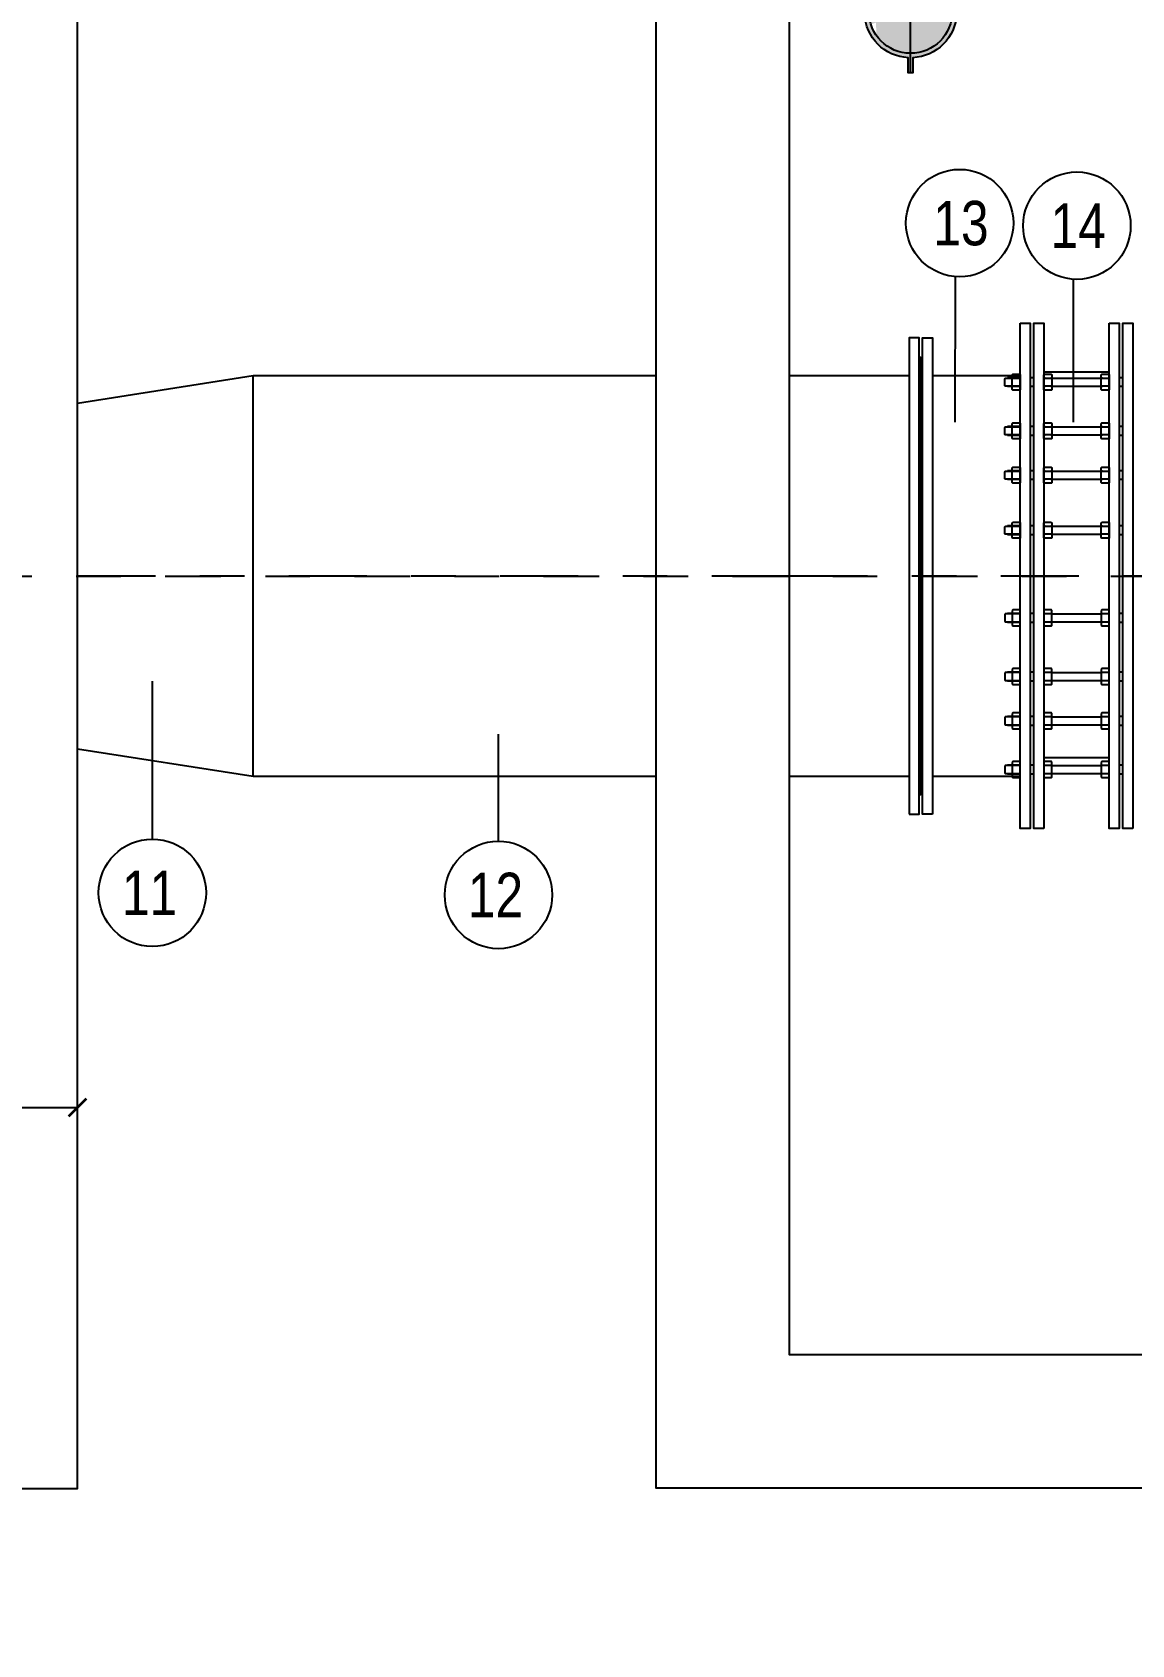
# Model space of a CAD drawing. Header units: feet. Extents: x 0 to 285175, y 0 to 9111378.
# Drawn here: x 285152.894 to 285155.365, y 9111346.35 to 9111349.973 of the extents above; entities that cross this region are included whole.
import ezdxf
from ezdxf import colors
from ezdxf.entities.mleader import LeaderData, LeaderLine
from ezdxf.enums import TextEntityAlignment as Align
from ezdxf.math import Vec2, Vec3

# ---------------------------------------------------------------- set-up
doc = ezdxf.new("R2010")
doc.units = ezdxf.units.FT
doc.header["$MEASUREMENT"] = 0
doc.linetypes.add('DASHDOT', pattern=[1, 0.5, -0.25, 0, -0.25])
doc.layers.get('0').update_dxf_attribs({"linetype": 'CONTINUOUS'})
doc.layers.get('DEFPOINTS').update_dxf_attribs({"linetype": 'CONTINUOUS'})
for name, color, linetype in [('A-NIVEIS', 1, 'CONTINUOUS'), ('A-TEXTO', 2, 'CONTINUOUS'), ('EIXO', 1, 'DASHDOT'), ('H-SA-CONTORNO', 2, 'CONTINUOUS'), ('H-SA-DIM', 1, 'CONTINUOUS'), ('H-SA-EIXOS', 1, 'DASHDOT'), ('H-SA-ESTRUTURA (CORTE)', 5, 'CONTINUOUS'), ('H-SA-TEXTO', 2, 'CONTINUOUS'), ('INDIC', 2, 'CONTINUOUS'), ('Top View-Ferro Fundido - JGS - K7(Esgoto)', 7, 'CONTINUOUS')]:
    doc.layers.add(name, color=color, linetype=linetype)
doc.styles.add('EGC_Arial_2.0mm', font='arial.ttf', dxfattribs={"width": 0.8, "height": 2})
doc.styles.get("Standard").update_dxf_attribs({"font": 'arial.ttf'})
doc.dimstyles.new('Copy of EGC_2.0mm', dxfattribs={"dimtxt": 0.1, "dimasz": 0.04, "dimexe": 0.04, "dimexo": 0.04, "dimgap": 0.04, "dimtad": 1, "dimzin": 1, "dimdsep": 46, "dimtxsty": 'Standard', "dimblk": 'ARCHTICK', "dimcen": 0, "dimclrd": 1, "dimclre": 1, "dimclrt": 2, "dimazin": 0, "dimtfac": 1, "dimtix": 1, "dimtmove": 1, "dimatfit": 3, "dimldrblk": 'NONE', "dimfxl": 0.002, "dimtolj": 1, "dimtzin": 0, "dimlwd": -1, "dimarcsym": 0})

# ---------------------------------------------------------------- blocks, each defined once
blk = doc.blocks.new('*U1305')
at = {"true_color": 0xffffff}
h = blk.add_hatch(color=7, dxfattribs=at)
h.dxf.hatch_style = 1
edge = h.paths.add_edge_path()
edge.add_arc((0, 0), 2.075, 92.76231, 177.23769, ccw=False)
edge.add_line((-0.1, 2.073), (-0.1, 2.75))
edge.add_line((-0.1, 2.75), (0.1, 2.75))
edge.add_line((0.1, 2.75), (0.1, 2.073))
edge.add_arc((0, 0), 2.075, 2.76231, 87.23769, ccw=False)
edge.add_line((2.073, 0.1), (9.088, 0.1))
edge.add_line((9.088, 0.1), (9.088, -0.1))
edge.add_line((9.088, -0.1), (2.073, -0.1))
edge.add_arc((0, 0), 2.075, 272.76231, 357.23769, ccw=False)
edge.add_line((0.1, -2.073), (0.1, -2.75))
edge.add_line((0.1, -2.75), (-0.1, -2.75))
edge.add_line((-0.1, -2.75), (-0.1, -2.073))
edge.add_arc((0, 0), 2.075, 182.76231, 267.23769, ccw=False)
edge.add_line((-2.073, -0.1), (-2.75, -0.1))
edge.add_line((-2.75, -0.1), (-2.75, 0.1))
edge.add_line((-2.75, 0.1), (-2.073, 0.1))
for p, q in [((0, -2.75), (0, 2.75)), ((9.088, 0), (-2.75, 0))]:
    blk.add_line(p, q)
at = {"color": 7, "true_color": 0xffffff}
blk.add_lwpolyline([(-2.073, 0.1, -0.386246), (-0.1, 2.073), (-0.1, 2.75), (0.1, 2.75), (0.1, 2.073, -0.386246), (2.073, 0.1), (9.088, 0.1), (9.088, -0.1), (2.073, -0.1, -0.386246), (0.1, -2.073), (0.1, -2.75), (-0.1, -2.75), (-0.1, -2.073, -0.386246), (-2.073, -0.1), (-2.75, -0.1), (-2.75, 0.1)], format="xyb", close=True, dxfattribs=at)
blk.add_circle((0, 0), 1.875)
for points in [[(0, 1.875), (0, 0), (0.583, 1.782), (0.595, 0)], [(0.583, 1.782), (0.595, 0), (1.097, 1.521), (1.096, 0)], [(1.097, 1.521), (1.096, 0), (1.533, 1.079), (1.571, 0)], [(1.533, 1.079), (1.571, 0), (1.786, 0.571), (0, 0)], [(-1.786, -0.571), (0, 0), (-1.796, -0.539), (-1.875, 0)], [(-1.533, -1.079), (-1.571, 0), (-1.786, -0.571), (0, 0)], [(-1.097, -1.521), (-1.096, 0), (-1.533, -1.079), (-1.571, 0)], [(-0.583, -1.782), (-0.595, 0), (-1.097, -1.521), (-1.096, 0)], [(0, -1.875), (0, 0), (-0.583, -1.782), (-0.595, 0)], [(1.786, 0.571), (0, 0), (1.796, 0.539), (1.875, 0)]]:
    blk.add_solid(points)
at = {"layer": 'A-TEXTO', "color": 2, "style": 'EGC_Arial_2.0mm', "width": 0.8}
blk.add_attdef('000.00', text='', height=2, dxfattribs=at).set_placement((9.088, 0.534), align=Align.RIGHT)
blk = doc.blocks.new('_None')
blk = doc.blocks.new('_ArchTick')
at = {"color": 0, "linetype": 'ByBlock', "const_width": 0.15}
blk.add_lwpolyline([(-0.5, -0.5), (0.5, 0.5)], dxfattribs=at)
blk = doc.blocks.new('*D1261')
at = {"layer": 'DEFPOINTS', "color": 0, "transparency": 16777216}
for p in [(285152.996, 9111347.5573), (285152.296, 9111347.4017), (285152.996, 9111347.4017)]:
    blk.add_point(p, dxfattribs=at)
at = {"layer": 'H-SA-DIM', "color": 1, "lineweight": -2, "transparency": 16777216}
for p, q in [((285152.296, 9111347.4417), (285152.296, 9111347.5973)), ((285152.996, 9111347.4417), (285152.996, 9111347.5973))]:
    blk.add_line(p, q, dxfattribs=at)
at = {"layer": 'H-SA-DIM', "color": 1, "transparency": 16777216}
blk.add_line((285152.296, 9111347.5573), (285152.996, 9111347.5573), dxfattribs=at)
at = {"layer": 'H-SA-DIM', "color": 1, "transparency": 16777216, "xscale": 0.04, "yscale": 0.04, "zscale": 0.04, "rotation": 180}
blk.add_blockref('_ArchTick', (285152.296, 9111347.5573), dxfattribs=at)
at = {"layer": 'H-SA-DIM', "color": 1, "transparency": 16777216, "xscale": 0.04, "yscale": 0.04, "zscale": 0.04}
blk.add_blockref('_ArchTick', (285152.996, 9111347.5573), dxfattribs=at)
at = {"layer": 'H-SA-DIM', "color": 2, "transparency": 16777216, "insert": (285152.646, 9111347.6483), "char_height": 0.1, "attachment_point": 5}
blk.add_mtext('\\A1;0.70', dxfattribs=at)

msp = doc.modelspace()

# ---------------------------------------------------------------- linework, layer by layer
at = {"layer": 'EIXO', "ltscale": 0.35}
for p, q in [((285152.996, 9111348.7519), (285154.596, 9111348.7519)), ((285154.596, 9111348.7519), (285156.896, 9111348.7519))]:
    msp.add_line(p, q, dxfattribs=at)
at = {"layer": 'H-SA-ESTRUTURA (CORTE)'}
msp.add_lwpolyline([(285142.896, 9111346.7017), (285152.996, 9111346.7017), (285152.996, 9111357.0017), (285142.896, 9111357.0017)], close=True, dxfattribs=at)
at = {"layer": 'Top View-Ferro Fundido - JGS - K7(Esgoto)', "color": 1, "linetype": 'ByBlock', "lineweight": -2}
for p, q in [((285152.996, 9111349.14), (285153.391, 9111349.2017)), ((285153.391, 9111348.3017), (285153.391, 9111349.2017)), ((285153.391, 9111349.2017), (285154.296, 9111349.2017)), ((285153.391, 9111348.3017), (285153.391, 9111349.2017)), ((285154.596, 9111349.2017), (285154.8645, 9111349.2017)), ((285154.9175, 9111349.2017), (285155.1145, 9111349.2017)), ((285155.1145, 9111349.1969), (285155.0855, 9111349.1969)), ((285155.1145, 9111349.1769), (285155.0855, 9111349.1769)), ((285155.0983, 9111349.1959), (285155.1127, 9111349.1959)), ((285155.1127, 9111349.1779), (285155.0983, 9111349.1779)), ((285155.145, 9111349.1969), (285155.137, 9111349.1969)), ((285155.145, 9111349.1769), (285155.137, 9111349.1769)), ((285155.1675, 9111349.21), (285155.3145, 9111349.21)), ((285155.1693, 9111349.1959), (285155.1837, 9111349.1959)), ((285155.1837, 9111349.1779), (285155.1693, 9111349.1779)), ((285155.1855, 9111349.1959), (285155.2965, 9111349.1959)), ((285155.1855, 9111349.1779), (285155.2965, 9111349.1779)), ((285155.2983, 9111349.1959), (285155.3127, 9111349.1959)), ((285155.3127, 9111349.1779), (285155.2983, 9111349.1779)), ((285155.345, 9111349.1969), (285155.337, 9111349.1969)), ((285155.345, 9111349.1769), (285155.337, 9111349.1769)), ((285155.1145, 9111349.0875), (285155.0855, 9111349.0875)), ((285155.0983, 9111349.0865), (285155.1127, 9111349.0865)), ((285155.1127, 9111349.0685), (285155.0983, 9111349.0685)), ((285155.145, 9111349.0875), (285155.137, 9111349.0875)), ((285155.1693, 9111349.0865), (285155.1837, 9111349.0865)), ((285155.1837, 9111349.0685), (285155.1693, 9111349.0685)), ((285155.1855, 9111349.0865), (285155.2965, 9111349.0865)), ((285155.1855, 9111349.0685), (285155.2965, 9111349.0685)), ((285155.2983, 9111349.0865), (285155.3127, 9111349.0865)), ((285155.3127, 9111349.0685), (285155.2983, 9111349.0685)), ((285155.345, 9111349.0875), (285155.337, 9111349.0875)), ((285155.1145, 9111349.0675), (285155.0855, 9111349.0675)), ((285155.145, 9111349.0675), (285155.137, 9111349.0675)), ((285155.345, 9111349.0675), (285155.337, 9111349.0675)), ((285155.1145, 9111348.988), (285155.0855, 9111348.988)), ((285155.1145, 9111348.968), (285155.0855, 9111348.968)), ((285155.0983, 9111348.987), (285155.1127, 9111348.987)), ((285155.1127, 9111348.969), (285155.0983, 9111348.969)), ((285155.145, 9111348.988), (285155.137, 9111348.988)), ((285155.145, 9111348.968), (285155.137, 9111348.968)), ((285155.1693, 9111348.987), (285155.1837, 9111348.987)), ((285155.1837, 9111348.969), (285155.1693, 9111348.969)), ((285155.1855, 9111348.987), (285155.2965, 9111348.987)), ((285155.1855, 9111348.969), (285155.2965, 9111348.969)), ((285155.2983, 9111348.987), (285155.3127, 9111348.987)), ((285155.3127, 9111348.969), (285155.2983, 9111348.969)), ((285155.345, 9111348.988), (285155.337, 9111348.988)), ((285155.345, 9111348.968), (285155.337, 9111348.968)), ((285155.1145, 9111348.8642), (285155.0855, 9111348.8642)), ((285155.0983, 9111348.8632), (285155.1127, 9111348.8632)), ((285155.145, 9111348.8642), (285155.137, 9111348.8642)), ((285155.1693, 9111348.8632), (285155.1837, 9111348.8632)), ((285155.1855, 9111348.8632), (285155.2965, 9111348.8632)), ((285155.2983, 9111348.8632), (285155.3127, 9111348.8632)), ((285155.345, 9111348.8642), (285155.337, 9111348.8642)), ((285155.1145, 9111348.8442), (285155.0855, 9111348.8442)), ((285155.1127, 9111348.8452), (285155.0983, 9111348.8452)), ((285155.145, 9111348.8442), (285155.137, 9111348.8442)), ((285155.1837, 9111348.8452), (285155.1693, 9111348.8452)), ((285155.1855, 9111348.8452), (285155.2965, 9111348.8452)), ((285155.3127, 9111348.8452), (285155.2983, 9111348.8452)), ((285155.345, 9111348.8442), (285155.337, 9111348.8442)), ((285155.1145, 9111348.6673), (285155.0855, 9111348.6673)), ((285155.1145, 9111348.6473), (285155.0855, 9111348.6473)), ((285155.1127, 9111348.6663), (285155.0983, 9111348.6663)), ((285155.0983, 9111348.6483), (285155.1127, 9111348.6483)), ((285155.145, 9111348.6673), (285155.137, 9111348.6673)), ((285155.145, 9111348.6473), (285155.137, 9111348.6473)), ((285155.1837, 9111348.6663), (285155.1693, 9111348.6663)), ((285155.1693, 9111348.6483), (285155.1837, 9111348.6483)), ((285155.1855, 9111348.6663), (285155.2965, 9111348.6663)), ((285155.1855, 9111348.6483), (285155.2965, 9111348.6483)), ((285155.3127, 9111348.6663), (285155.2983, 9111348.6663)), ((285155.2983, 9111348.6483), (285155.3127, 9111348.6483)), ((285155.345, 9111348.6673), (285155.337, 9111348.6673)), ((285155.345, 9111348.6473), (285155.337, 9111348.6473)), ((285155.1145, 9111348.5355), (285155.0855, 9111348.5355)), ((285155.1127, 9111348.5345), (285155.0983, 9111348.5345)), ((285155.145, 9111348.5355), (285155.137, 9111348.5355)), ((285155.1837, 9111348.5345), (285155.1693, 9111348.5345)), ((285155.1855, 9111348.5345), (285155.2965, 9111348.5345)), ((285155.3127, 9111348.5345), (285155.2983, 9111348.5345)), ((285155.345, 9111348.5355), (285155.337, 9111348.5355)), ((285155.1145, 9111348.5155), (285155.0855, 9111348.5155)), ((285155.0983, 9111348.5165), (285155.1127, 9111348.5165)), ((285155.145, 9111348.5155), (285155.137, 9111348.5155)), ((285155.1693, 9111348.5165), (285155.1837, 9111348.5165)), ((285155.1855, 9111348.5165), (285155.2965, 9111348.5165)), ((285155.2983, 9111348.5165), (285155.3127, 9111348.5165)), ((285155.345, 9111348.5155), (285155.337, 9111348.5155)), ((285155.1145, 9111348.4359), (285155.0855, 9111348.4359)), ((285155.1127, 9111348.4349), (285155.0983, 9111348.4349)), ((285155.0983, 9111348.4169), (285155.1127, 9111348.4169)), ((285155.145, 9111348.4359), (285155.137, 9111348.4359)), ((285155.1837, 9111348.4349), (285155.1693, 9111348.4349)), ((285155.1693, 9111348.4169), (285155.1837, 9111348.4169)), ((285155.1855, 9111348.4349), (285155.2965, 9111348.4349)), ((285155.1855, 9111348.4169), (285155.2965, 9111348.4169)), ((285155.3127, 9111348.4349), (285155.2983, 9111348.4349)), ((285155.2983, 9111348.4169), (285155.3127, 9111348.4169)), ((285155.345, 9111348.4359), (285155.337, 9111348.4359)), ((285155.1145, 9111348.4159), (285155.0855, 9111348.4159)), ((285155.145, 9111348.4159), (285155.137, 9111348.4159)), ((285155.345, 9111348.4159), (285155.337, 9111348.4159)), ((285152.996, 9111348.3635), (285153.391, 9111348.3017)), ((285155.1145, 9111348.3266), (285155.0855, 9111348.3266)), ((285155.1127, 9111348.3256), (285155.0983, 9111348.3256)), ((285155.0983, 9111348.3076), (285155.1127, 9111348.3076)), ((285155.145, 9111348.3266), (285155.137, 9111348.3266)), ((285155.1675, 9111348.3435), (285155.3145, 9111348.3435)), ((285155.1837, 9111348.3256), (285155.1693, 9111348.3256)), ((285155.1693, 9111348.3076), (285155.1837, 9111348.3076)), ((285155.1855, 9111348.3256), (285155.2965, 9111348.3256)), ((285155.1855, 9111348.3076), (285155.2965, 9111348.3076)), ((285155.3127, 9111348.3256), (285155.2983, 9111348.3256)), ((285155.2983, 9111348.3076), (285155.3127, 9111348.3076)), ((285155.345, 9111348.3266), (285155.337, 9111348.3266)), ((285153.391, 9111348.3017), (285154.296, 9111348.3017)), ((285154.596, 9111348.3017), (285154.8645, 9111348.3017)), ((285154.9175, 9111348.3017), (285155.1145, 9111348.3017)), ((285155.1145, 9111348.3066), (285155.0855, 9111348.3066)), ((285155.145, 9111348.3066), (285155.137, 9111348.3066)), ((285155.345, 9111348.3066), (285155.337, 9111348.3066))]:
    msp.add_line(p, q, dxfattribs=at)
for points in [[(285154.8645, 9111348.2167), (285154.887, 9111348.2167), (285154.887, 9111349.2867), (285154.8645, 9111349.2867)], [(285154.9175, 9111348.2167), (285154.895, 9111348.2167), (285154.895, 9111349.2867), (285154.9175, 9111349.2867)], [(285155.1145, 9111349.3193), (285155.137, 9111349.3193), (285155.137, 9111348.1841), (285155.1145, 9111348.1841)], [(285155.1675, 9111348.1841), (285155.145, 9111348.1841), (285155.145, 9111349.3193), (285155.1675, 9111349.3193)], [(285155.3145, 9111349.3193), (285155.337, 9111349.3193), (285155.337, 9111348.1841), (285155.3145, 9111348.1841)], [(285155.3675, 9111348.1841), (285155.345, 9111348.1841), (285155.345, 9111349.3193), (285155.3675, 9111349.3193)]]:
    msp.add_lwpolyline(points, close=True, dxfattribs=at)
for points in [[(285154.887, 9111348.2607), (285154.891, 9111348.2607), (285154.891, 9111349.2427), (285154.887, 9111349.2427)], [(285154.895, 9111348.2607), (285154.891, 9111348.2607), (285154.891, 9111349.2427), (285154.895, 9111349.2427)], [(285155.0965, 9111349.195), (285155.0983, 9111349.1959), (285155.0965, 9111349.1968)], [(285155.0965, 9111349.177), (285155.0983, 9111349.1779), (285155.0965, 9111349.1788)], [(285155.1145, 9111349.1968), (285155.1127, 9111349.1959), (285155.1145, 9111349.195)], [(285155.1145, 9111349.1788), (285155.1127, 9111349.1779), (285155.1145, 9111349.177)], [(285155.1675, 9111349.195), (285155.1693, 9111349.1959), (285155.1675, 9111349.1968)], [(285155.1675, 9111349.177), (285155.1693, 9111349.1779), (285155.1675, 9111349.1788)], [(285155.1855, 9111349.1968), (285155.1837, 9111349.1959), (285155.1855, 9111349.195)], [(285155.1855, 9111349.1788), (285155.1837, 9111349.1779), (285155.1855, 9111349.177)], [(285155.2965, 9111349.195), (285155.2983, 9111349.1959), (285155.2965, 9111349.1968)], [(285155.2965, 9111349.177), (285155.2983, 9111349.1779), (285155.2965, 9111349.1788)], [(285155.3145, 9111349.1968), (285155.3127, 9111349.1959), (285155.3145, 9111349.195)], [(285155.3145, 9111349.1788), (285155.3127, 9111349.1779), (285155.3145, 9111349.177)], [(285155.0965, 9111349.0856), (285155.0983, 9111349.0865), (285155.0965, 9111349.0874)], [(285155.0965, 9111349.0676), (285155.0983, 9111349.0685), (285155.0965, 9111349.0694)], [(285155.1145, 9111349.0874), (285155.1127, 9111349.0865), (285155.1145, 9111349.0856)], [(285155.1145, 9111349.0694), (285155.1127, 9111349.0685), (285155.1145, 9111349.0676)], [(285155.1675, 9111349.0856), (285155.1693, 9111349.0865), (285155.1675, 9111349.0874)], [(285155.1675, 9111349.0676), (285155.1693, 9111349.0685), (285155.1675, 9111349.0694)], [(285155.1855, 9111349.0874), (285155.1837, 9111349.0865), (285155.1855, 9111349.0856)], [(285155.1855, 9111349.0694), (285155.1837, 9111349.0685), (285155.1855, 9111349.0676)], [(285155.2965, 9111349.0856), (285155.2983, 9111349.0865), (285155.2965, 9111349.0874)], [(285155.2965, 9111349.0676), (285155.2983, 9111349.0685), (285155.2965, 9111349.0694)], [(285155.3145, 9111349.0874), (285155.3127, 9111349.0865), (285155.3145, 9111349.0856)], [(285155.3145, 9111349.0694), (285155.3127, 9111349.0685), (285155.3145, 9111349.0676)], [(285155.0965, 9111348.9861), (285155.0983, 9111348.987), (285155.0965, 9111348.9879)], [(285155.0965, 9111348.9681), (285155.0983, 9111348.969), (285155.0965, 9111348.9699)], [(285155.1145, 9111348.9879), (285155.1127, 9111348.987), (285155.1145, 9111348.9861)], [(285155.1145, 9111348.9699), (285155.1127, 9111348.969), (285155.1145, 9111348.9681)], [(285155.1675, 9111348.9861), (285155.1693, 9111348.987), (285155.1675, 9111348.9879)], [(285155.1675, 9111348.9681), (285155.1693, 9111348.969), (285155.1675, 9111348.9699)], [(285155.1855, 9111348.9879), (285155.1837, 9111348.987), (285155.1855, 9111348.9861)], [(285155.1855, 9111348.9699), (285155.1837, 9111348.969), (285155.1855, 9111348.9681)], [(285155.2965, 9111348.9861), (285155.2983, 9111348.987), (285155.2965, 9111348.9879)], [(285155.2965, 9111348.9681), (285155.2983, 9111348.969), (285155.2965, 9111348.9699)], [(285155.3145, 9111348.9879), (285155.3127, 9111348.987), (285155.3145, 9111348.9861)], [(285155.3145, 9111348.9699), (285155.3127, 9111348.969), (285155.3145, 9111348.9681)], [(285155.0965, 9111348.8623), (285155.0983, 9111348.8632), (285155.0965, 9111348.8641)], [(285155.1145, 9111348.8641), (285155.1127, 9111348.8632), (285155.1145, 9111348.8623)], [(285155.1675, 9111348.8623), (285155.1693, 9111348.8632), (285155.1675, 9111348.8641)], [(285155.1855, 9111348.8641), (285155.1837, 9111348.8632), (285155.1855, 9111348.8623)], [(285155.2965, 9111348.8623), (285155.2983, 9111348.8632), (285155.2965, 9111348.8641)], [(285155.3145, 9111348.8641), (285155.3127, 9111348.8632), (285155.3145, 9111348.8623)], [(285155.0965, 9111348.8443), (285155.0983, 9111348.8452), (285155.0965, 9111348.8461)], [(285155.1145, 9111348.8461), (285155.1127, 9111348.8452), (285155.1145, 9111348.8443)], [(285155.1675, 9111348.8443), (285155.1693, 9111348.8452), (285155.1675, 9111348.8461)], [(285155.1855, 9111348.8461), (285155.1837, 9111348.8452), (285155.1855, 9111348.8443)], [(285155.2965, 9111348.8443), (285155.2983, 9111348.8452), (285155.2965, 9111348.8461)], [(285155.3145, 9111348.8461), (285155.3127, 9111348.8452), (285155.3145, 9111348.8443)], [(285155.0965, 9111348.6672), (285155.0983, 9111348.6663), (285155.0965, 9111348.6654)], [(285155.0965, 9111348.6492), (285155.0983, 9111348.6483), (285155.0965, 9111348.6474)], [(285155.1145, 9111348.6654), (285155.1127, 9111348.6663), (285155.1145, 9111348.6672)], [(285155.1145, 9111348.6474), (285155.1127, 9111348.6483), (285155.1145, 9111348.6492)], [(285155.1675, 9111348.6672), (285155.1693, 9111348.6663), (285155.1675, 9111348.6654)], [(285155.1675, 9111348.6492), (285155.1693, 9111348.6483), (285155.1675, 9111348.6474)], [(285155.1855, 9111348.6654), (285155.1837, 9111348.6663), (285155.1855, 9111348.6672)], [(285155.1855, 9111348.6474), (285155.1837, 9111348.6483), (285155.1855, 9111348.6492)], [(285155.2965, 9111348.6672), (285155.2983, 9111348.6663), (285155.2965, 9111348.6654)], [(285155.2965, 9111348.6492), (285155.2983, 9111348.6483), (285155.2965, 9111348.6474)], [(285155.3145, 9111348.6654), (285155.3127, 9111348.6663), (285155.3145, 9111348.6672)], [(285155.3145, 9111348.6474), (285155.3127, 9111348.6483), (285155.3145, 9111348.6492)], [(285155.0965, 9111348.5354), (285155.0983, 9111348.5345), (285155.0965, 9111348.5336)], [(285155.1145, 9111348.5336), (285155.1127, 9111348.5345), (285155.1145, 9111348.5354)], [(285155.1675, 9111348.5354), (285155.1693, 9111348.5345), (285155.1675, 9111348.5336)], [(285155.1855, 9111348.5336), (285155.1837, 9111348.5345), (285155.1855, 9111348.5354)], [(285155.2965, 9111348.5354), (285155.2983, 9111348.5345), (285155.2965, 9111348.5336)], [(285155.3145, 9111348.5336), (285155.3127, 9111348.5345), (285155.3145, 9111348.5354)], [(285155.0965, 9111348.5174), (285155.0983, 9111348.5165), (285155.0965, 9111348.5156)], [(285155.1145, 9111348.5156), (285155.1127, 9111348.5165), (285155.1145, 9111348.5174)], [(285155.1675, 9111348.5174), (285155.1693, 9111348.5165), (285155.1675, 9111348.5156)], [(285155.1855, 9111348.5156), (285155.1837, 9111348.5165), (285155.1855, 9111348.5174)], [(285155.2965, 9111348.5174), (285155.2983, 9111348.5165), (285155.2965, 9111348.5156)], [(285155.3145, 9111348.5156), (285155.3127, 9111348.5165), (285155.3145, 9111348.5174)], [(285155.0965, 9111348.4358), (285155.0983, 9111348.4349), (285155.0965, 9111348.434)], [(285155.0965, 9111348.4178), (285155.0983, 9111348.4169), (285155.0965, 9111348.416)], [(285155.1145, 9111348.434), (285155.1127, 9111348.4349), (285155.1145, 9111348.4358)], [(285155.1145, 9111348.416), (285155.1127, 9111348.4169), (285155.1145, 9111348.4178)], [(285155.1675, 9111348.4358), (285155.1693, 9111348.4349), (285155.1675, 9111348.434)], [(285155.1675, 9111348.4178), (285155.1693, 9111348.4169), (285155.1675, 9111348.416)], [(285155.1855, 9111348.434), (285155.1837, 9111348.4349), (285155.1855, 9111348.4358)], [(285155.1855, 9111348.416), (285155.1837, 9111348.4169), (285155.1855, 9111348.4178)], [(285155.2965, 9111348.4358), (285155.2983, 9111348.4349), (285155.2965, 9111348.434)], [(285155.2965, 9111348.4178), (285155.2983, 9111348.4169), (285155.2965, 9111348.416)], [(285155.3145, 9111348.434), (285155.3127, 9111348.4349), (285155.3145, 9111348.4358)], [(285155.3145, 9111348.416), (285155.3127, 9111348.4169), (285155.3145, 9111348.4178)], [(285155.0965, 9111348.3265), (285155.0983, 9111348.3256), (285155.0965, 9111348.3247)], [(285155.0965, 9111348.3085), (285155.0983, 9111348.3076), (285155.0965, 9111348.3067)], [(285155.1145, 9111348.3247), (285155.1127, 9111348.3256), (285155.1145, 9111348.3265)], [(285155.1145, 9111348.3067), (285155.1127, 9111348.3076), (285155.1145, 9111348.3085)], [(285155.1675, 9111348.3265), (285155.1693, 9111348.3256), (285155.1675, 9111348.3247)], [(285155.1675, 9111348.3085), (285155.1693, 9111348.3076), (285155.1675, 9111348.3067)], [(285155.1855, 9111348.3247), (285155.1837, 9111348.3256), (285155.1855, 9111348.3265)], [(285155.1855, 9111348.3067), (285155.1837, 9111348.3076), (285155.1855, 9111348.3085)], [(285155.2965, 9111348.3265), (285155.2983, 9111348.3256), (285155.2965, 9111348.3247)], [(285155.2965, 9111348.3085), (285155.2983, 9111348.3076), (285155.2965, 9111348.3067)], [(285155.3145, 9111348.3247), (285155.3127, 9111348.3256), (285155.3145, 9111348.3265)], [(285155.3145, 9111348.3067), (285155.3127, 9111348.3076), (285155.3145, 9111348.3085)]]:
    msp.add_lwpolyline(points, dxfattribs=at)
for points in [[(285155.0965, 9111349.1779), (285155.0815, 9111349.1779, -0.414214), (285155.0797, 9111349.1797), (285155.0797, 9111349.1941, -0.414214), (285155.0815, 9111349.1959), (285155.0965, 9111349.1959)], [(285155.0965, 9111349.0685), (285155.0815, 9111349.0685, -0.414214), (285155.0797, 9111349.0703), (285155.0797, 9111349.0847, -0.414214), (285155.0815, 9111349.0865), (285155.0965, 9111349.0865)], [(285155.0965, 9111348.969), (285155.0815, 9111348.969, -0.414214), (285155.0797, 9111348.9708), (285155.0797, 9111348.9852, -0.414214), (285155.0815, 9111348.987), (285155.0965, 9111348.987)], [(285155.0965, 9111348.8452), (285155.0815, 9111348.8452, -0.414214), (285155.0797, 9111348.847), (285155.0797, 9111348.8614, -0.414214), (285155.0815, 9111348.8632), (285155.0965, 9111348.8632)], [(285155.0965, 9111348.6663), (285155.0815, 9111348.6663, 0.414214), (285155.0797, 9111348.6645), (285155.0797, 9111348.6501, 0.414214), (285155.0815, 9111348.6483), (285155.0965, 9111348.6483)], [(285155.0965, 9111348.5345), (285155.0815, 9111348.5345, 0.414214), (285155.0797, 9111348.5327), (285155.0797, 9111348.5183, 0.414214), (285155.0815, 9111348.5165), (285155.0965, 9111348.5165)], [(285155.0965, 9111348.4349), (285155.0815, 9111348.4349, 0.414214), (285155.0797, 9111348.4331), (285155.0797, 9111348.4187, 0.414214), (285155.0815, 9111348.4169), (285155.0965, 9111348.4169)], [(285155.0965, 9111348.3256), (285155.0815, 9111348.3256, 0.414214), (285155.0797, 9111348.3238), (285155.0797, 9111348.3094, 0.414214), (285155.0815, 9111348.3076), (285155.0965, 9111348.3076)]]:
    msp.add_lwpolyline(points, format="xyb", dxfattribs=at)
for points in [[(285155.1145, 9111349.1707, -0.414214), (285155.1127, 9111349.1689), (285155.0983, 9111349.1689, -0.414214), (285155.0965, 9111349.1707), (285155.0965, 9111349.2031, -0.414214), (285155.0983, 9111349.2049), (285155.1127, 9111349.2049, -0.414214), (285155.1145, 9111349.2031)], [(285155.1855, 9111349.1707, -0.414214), (285155.1837, 9111349.1689), (285155.1693, 9111349.1689, -0.414214), (285155.1675, 9111349.1707), (285155.1675, 9111349.2031, -0.414214), (285155.1693, 9111349.2049), (285155.1837, 9111349.2049, -0.414214), (285155.1855, 9111349.2031)], [(285155.3145, 9111349.1707, -0.414214), (285155.3127, 9111349.1689), (285155.2983, 9111349.1689, -0.414214), (285155.2965, 9111349.1707), (285155.2965, 9111349.2031, -0.414214), (285155.2983, 9111349.2049), (285155.3127, 9111349.2049, -0.414214), (285155.3145, 9111349.2031)], [(285155.1145, 9111349.0613, -0.414214), (285155.1127, 9111349.0595), (285155.0983, 9111349.0595, -0.414214), (285155.0965, 9111349.0613), (285155.0965, 9111349.0937, -0.414214), (285155.0983, 9111349.0955), (285155.1127, 9111349.0955, -0.414214), (285155.1145, 9111349.0937)], [(285155.1855, 9111349.0613, -0.414214), (285155.1837, 9111349.0595), (285155.1693, 9111349.0595, -0.414214), (285155.1675, 9111349.0613), (285155.1675, 9111349.0937, -0.414214), (285155.1693, 9111349.0955), (285155.1837, 9111349.0955, -0.414214), (285155.1855, 9111349.0937)], [(285155.3145, 9111349.0613, -0.414214), (285155.3127, 9111349.0595), (285155.2983, 9111349.0595, -0.414214), (285155.2965, 9111349.0613), (285155.2965, 9111349.0937, -0.414214), (285155.2983, 9111349.0955), (285155.3127, 9111349.0955, -0.414214), (285155.3145, 9111349.0937)], [(285155.1145, 9111348.9618, -0.414214), (285155.1127, 9111348.96), (285155.0983, 9111348.96, -0.414214), (285155.0965, 9111348.9618), (285155.0965, 9111348.9942, -0.414214), (285155.0983, 9111348.996), (285155.1127, 9111348.996, -0.414214), (285155.1145, 9111348.9942)], [(285155.1855, 9111348.9618, -0.414214), (285155.1837, 9111348.96), (285155.1693, 9111348.96, -0.414214), (285155.1675, 9111348.9618), (285155.1675, 9111348.9942, -0.414214), (285155.1693, 9111348.996), (285155.1837, 9111348.996, -0.414214), (285155.1855, 9111348.9942)], [(285155.3145, 9111348.9618, -0.414214), (285155.3127, 9111348.96), (285155.2983, 9111348.96, -0.414214), (285155.2965, 9111348.9618), (285155.2965, 9111348.9942, -0.414214), (285155.2983, 9111348.996), (285155.3127, 9111348.996, -0.414214), (285155.3145, 9111348.9942)], [(285155.1145, 9111348.838, -0.414214), (285155.1127, 9111348.8362), (285155.0983, 9111348.8362, -0.414214), (285155.0965, 9111348.838), (285155.0965, 9111348.8704, -0.414214), (285155.0983, 9111348.8722), (285155.1127, 9111348.8722, -0.414214), (285155.1145, 9111348.8704)], [(285155.1855, 9111348.838, -0.414214), (285155.1837, 9111348.8362), (285155.1693, 9111348.8362, -0.414214), (285155.1675, 9111348.838), (285155.1675, 9111348.8704, -0.414214), (285155.1693, 9111348.8722), (285155.1837, 9111348.8722, -0.414214), (285155.1855, 9111348.8704)], [(285155.3145, 9111348.838, -0.414214), (285155.3127, 9111348.8362), (285155.2983, 9111348.8362, -0.414214), (285155.2965, 9111348.838), (285155.2965, 9111348.8704, -0.414214), (285155.2983, 9111348.8722), (285155.3127, 9111348.8722, -0.414214), (285155.3145, 9111348.8704)], [(285155.1145, 9111348.6735, 0.414214), (285155.1127, 9111348.6753), (285155.0983, 9111348.6753, 0.414214), (285155.0965, 9111348.6735), (285155.0965, 9111348.6411, 0.414214), (285155.0983, 9111348.6393), (285155.1127, 9111348.6393, 0.414214), (285155.1145, 9111348.6411)], [(285155.1855, 9111348.6735, 0.414214), (285155.1837, 9111348.6753), (285155.1693, 9111348.6753, 0.414214), (285155.1675, 9111348.6735), (285155.1675, 9111348.6411, 0.414214), (285155.1693, 9111348.6393), (285155.1837, 9111348.6393, 0.414214), (285155.1855, 9111348.6411)], [(285155.3145, 9111348.6735, 0.414214), (285155.3127, 9111348.6753), (285155.2983, 9111348.6753, 0.414214), (285155.2965, 9111348.6735), (285155.2965, 9111348.6411, 0.414214), (285155.2983, 9111348.6393), (285155.3127, 9111348.6393, 0.414214), (285155.3145, 9111348.6411)], [(285155.1145, 9111348.5417, 0.414214), (285155.1127, 9111348.5435), (285155.0983, 9111348.5435, 0.414214), (285155.0965, 9111348.5417), (285155.0965, 9111348.5093, 0.414214), (285155.0983, 9111348.5075), (285155.1127, 9111348.5075, 0.414214), (285155.1145, 9111348.5093)], [(285155.1855, 9111348.5417, 0.414214), (285155.1837, 9111348.5435), (285155.1693, 9111348.5435, 0.414214), (285155.1675, 9111348.5417), (285155.1675, 9111348.5093, 0.414214), (285155.1693, 9111348.5075), (285155.1837, 9111348.5075, 0.414214), (285155.1855, 9111348.5093)], [(285155.3145, 9111348.5417, 0.414214), (285155.3127, 9111348.5435), (285155.2983, 9111348.5435, 0.414214), (285155.2965, 9111348.5417), (285155.2965, 9111348.5093, 0.414214), (285155.2983, 9111348.5075), (285155.3127, 9111348.5075, 0.414214), (285155.3145, 9111348.5093)], [(285155.1145, 9111348.4421, 0.414214), (285155.1127, 9111348.4439), (285155.0983, 9111348.4439, 0.414214), (285155.0965, 9111348.4421), (285155.0965, 9111348.4097, 0.414214), (285155.0983, 9111348.4079), (285155.1127, 9111348.4079, 0.414214), (285155.1145, 9111348.4097)], [(285155.1855, 9111348.4421, 0.414214), (285155.1837, 9111348.4439), (285155.1693, 9111348.4439, 0.414214), (285155.1675, 9111348.4421), (285155.1675, 9111348.4097, 0.414214), (285155.1693, 9111348.4079), (285155.1837, 9111348.4079, 0.414214), (285155.1855, 9111348.4097)], [(285155.3145, 9111348.4421, 0.414214), (285155.3127, 9111348.4439), (285155.2983, 9111348.4439, 0.414214), (285155.2965, 9111348.4421), (285155.2965, 9111348.4097, 0.414214), (285155.2983, 9111348.4079), (285155.3127, 9111348.4079, 0.414214), (285155.3145, 9111348.4097)], [(285155.1145, 9111348.3328, 0.414214), (285155.1127, 9111348.3346), (285155.0983, 9111348.3346, 0.414214), (285155.0965, 9111348.3328), (285155.0965, 9111348.3004, 0.414214), (285155.0983, 9111348.2986), (285155.1127, 9111348.2986, 0.414214), (285155.1145, 9111348.3004)], [(285155.1855, 9111348.3328, 0.414214), (285155.1837, 9111348.3346), (285155.1693, 9111348.3346, 0.414214), (285155.1675, 9111348.3328), (285155.1675, 9111348.3004, 0.414214), (285155.1693, 9111348.2986), (285155.1837, 9111348.2986, 0.414214), (285155.1855, 9111348.3004)], [(285155.3145, 9111348.3328, 0.414214), (285155.3127, 9111348.3346), (285155.2983, 9111348.3346, 0.414214), (285155.2965, 9111348.3328), (285155.2965, 9111348.3004, 0.414214), (285155.2983, 9111348.2986), (285155.3127, 9111348.2986, 0.414214), (285155.3145, 9111348.3004)]]:
    msp.add_lwpolyline(points, format="xyb", close=True, dxfattribs=at)

# ---------------------------------------------------------------- block references
at = {"layer": 'A-NIVEIS', "xscale": 0.05, "yscale": 0.05, "zscale": 0.05}
msp.add_blockref('*U1305', (285154.8679, 9111350.0196), dxfattribs=at).add_auto_attribs({'000.00': '475.20'})

# ---------------------------------------------------------------- next in the draw order: leaders
at = {"layer": 'H-SA-TEXTO'}
ml = msp.add_multileader_mtext('Standard', dxfattribs=at)
ml.set_content('CANAL CT2-S-21', color=2, style='EGC_Arial_2.0mm')
ml.set_leader_properties(color=1, linetype='ByLayer', lineweight=-1)
ml.set_arrow_properties(name='NONE')
ml.build(insert=Vec2(0, 0))
ml.multileader.update_dxf_attribs({"text_left_attachment_type": 2, "text_right_attachment_type": 2, "dogleg_length": 1.9819, "arrow_head_size": 0.075, "scale": 0.05})
ctx = ml.context
ctx.base_point, ctx.scale, ctx.char_height, ctx.arrow_head_size, ctx.landing_gap_size, ctx.plane_origin, ctx.plane_x_axis, ctx.plane_y_axis = Vec3(285171.6521, 9111352.1699), 0.05, 0.1, 0.075, 0.05, Vec3(285550.8315, 9111414.7164), Vec3(0.999987, 0.005007), Vec3(-0.005007, 0.999987)
ctx.left_attachment, ctx.right_attachment, ctx.text_align_type = 2, 2, 1
notes = []
notes.append((ctx, [(0, (0, 0, 0), (0, 0), (1, 0), 1, [])]))
ctx.mtext.insert, ctx.mtext.text_direction, ctx.mtext.rotation, ctx.mtext.width, ctx.mtext.defined_height, ctx.mtext.alignment, ctx.mtext.flow_direction = Vec3(285172.1328, 9111352.224), Vec3(0.999987, 0.005007), 0.005007, 1.318874, 1.047, 2, 5
ctx.mtext.has_bg_fill, ctx.mtext.bg_color, ctx.mtext.bg_scale_factor, ctx.mtext.bg_transparency, ctx.mtext.use_window_bg_color = 1, -1073741824, 1, 0, 1
for ctx, leaders in notes:
    for number, flags, end, landing, length, lines in leaders:
        leader = LeaderData()
        leader.index, (leader.has_last_leader_line, leader.has_dogleg_vector, leader.attachment_direction) = number, flags
        leader.last_leader_point, leader.dogleg_vector, leader.dogleg_length = Vec3(end), Vec3(landing), length
        for number, points, colour, breaks in lines:
            line = LeaderLine()
            line.index, line.vertices, line.color, line.breaks = number, Vec3.list(points), colors.encode_raw_color(colour), breaks
            leader.lines.append(line)
        ctx.leaders.append(leader)

# ---------------------------------------------------------------- next in the draw order: leaders
ml = msp.add_multileader_mtext('Standard', dxfattribs=at)
ml.set_content('CANAL CS21A-TRECHO 1', color=2, style='EGC_Arial_2.0mm')
ml.set_leader_properties(color=1, linetype='ByLayer', lineweight=-1)
ml.set_arrow_properties(name='NONE')
ml.build(insert=Vec2(0, 0))
ml.multileader.update_dxf_attribs({"text_left_attachment_type": 2, "text_right_attachment_type": 2, "dogleg_length": 1.9819, "arrow_head_size": 0.075, "scale": 0.05})
ctx = ml.context
ctx.base_point, ctx.scale, ctx.char_height, ctx.arrow_head_size, ctx.landing_gap_size, ctx.plane_origin, ctx.plane_x_axis, ctx.plane_y_axis = Vec3(285160.9317, 9111368.2089), 0.05, 0.1, 0.075, 0.05, Vec3(285098.0095, 9111752.4827), Vec3(-0.005007, 0.999987), Vec3(-0.999987, -0.005007)
ctx.left_attachment, ctx.right_attachment, ctx.text_align_type = 2, 2, 1
notes = []
notes.append((ctx, [(0, (0, 0, 0), (0, 0), (1, 0), 1, [])]))
ctx.mtext.insert, ctx.mtext.text_direction, ctx.mtext.rotation, ctx.mtext.width, ctx.mtext.defined_height, ctx.mtext.alignment, ctx.mtext.flow_direction = Vec3(285160.8763, 9111368.9256), Vec3(-0.005007, 0.999987), 1.575804, 1.426802, 0.2824, 2, 5
ctx.mtext.has_bg_fill, ctx.mtext.bg_color, ctx.mtext.bg_scale_factor, ctx.mtext.bg_transparency, ctx.mtext.use_window_bg_color = 1, -1073741824, 1, 0, 1
for ctx, leaders in notes:
    for number, flags, end, landing, length, lines in leaders:
        leader = LeaderData()
        leader.index, (leader.has_last_leader_line, leader.has_dogleg_vector, leader.attachment_direction) = number, flags
        leader.last_leader_point, leader.dogleg_vector, leader.dogleg_length = Vec3(end), Vec3(landing), length
        for number, points, colour, breaks in lines:
            line = LeaderLine()
            line.index, line.vertices, line.color, line.breaks = number, Vec3.list(points), colors.encode_raw_color(colour), breaks
            leader.lines.append(line)
        ctx.leaders.append(leader)

# ---------------------------------------------------------------- next in the draw order: leaders
ml = msp.add_multileader_mtext('Standard', dxfattribs=at)
ml.set_content('CÂMARA DE DESCARGA', color=2, style='EGC_Arial_2.0mm')
ml.set_leader_properties(color=1, linetype='ByLayer', lineweight=-1)
ml.set_arrow_properties(name='NONE')
ml.build(insert=Vec2(0, 0))
ml.multileader.update_dxf_attribs({"text_left_attachment_type": 2, "text_right_attachment_type": 2, "dogleg_length": 1.9819, "arrow_head_size": 0.075, "scale": 0.05})
ctx = ml.context
ctx.base_point, ctx.scale, ctx.char_height, ctx.arrow_head_size, ctx.landing_gap_size, ctx.plane_origin, ctx.plane_x_axis, ctx.plane_y_axis = Vec3(285167.5315, 9111351.2917), 0.05, 0.1, 0.075, 0.05, Vec3(285104.5778, 9111730.4711), Vec3(-0.005007, 0.999987), Vec3(-0.999987, -0.005007)
ctx.left_attachment, ctx.right_attachment, ctx.text_align_type = 2, 2, 1
notes = []
notes.append((ctx, [(0, (0, 0, 0), (0, 0), (1, 0), 1, [])]))
ctx.mtext.insert, ctx.mtext.text_direction, ctx.mtext.rotation, ctx.mtext.width, ctx.mtext.defined_height, ctx.mtext.alignment, ctx.mtext.flow_direction = Vec3(285167.4645, 9111352.0001), Vec3(-0.005007, 0.999987), 1.575804, 1.322834, 0.2562, 2, 5
ctx.mtext.has_bg_fill, ctx.mtext.bg_color, ctx.mtext.bg_scale_factor, ctx.mtext.bg_transparency, ctx.mtext.use_window_bg_color = 1, -1073741824, 1, 0, 1
for ctx, leaders in notes:
    for number, flags, end, landing, length, lines in leaders:
        leader = LeaderData()
        leader.index, (leader.has_last_leader_line, leader.has_dogleg_vector, leader.attachment_direction) = number, flags
        leader.last_leader_point, leader.dogleg_vector, leader.dogleg_length = Vec3(end), Vec3(landing), length
        for number, points, colour, breaks in lines:
            line = LeaderLine()
            line.index, line.vertices, line.color, line.breaks = number, Vec3.list(points), colors.encode_raw_color(colour), breaks
            leader.lines.append(line)
        ctx.leaders.append(leader)

# ---------------------------------------------------------------- next in the draw order: leaders
ml = msp.add_multileader_mtext('Standard', dxfattribs=at)
ml.set_content('CÂMARA DE DESCARGA', color=2, style='EGC_Arial_2.0mm')
ml.set_leader_properties(color=1, linetype='ByLayer', lineweight=-1)
ml.set_arrow_properties(name='NONE')
ml.build(insert=Vec2(0, 0))
ml.multileader.update_dxf_attribs({"text_left_attachment_type": 2, "text_right_attachment_type": 2, "dogleg_length": 1.9819, "arrow_head_size": 0.075, "scale": 0.05})
ctx = ml.context
ctx.base_point, ctx.scale, ctx.char_height, ctx.arrow_head_size, ctx.landing_gap_size, ctx.plane_origin, ctx.plane_x_axis, ctx.plane_y_axis = Vec3(285160.155, 9111364.3082), 0.05, 0.1, 0.075, 0.05, Vec3(285539.3343, 9111433.6975), Vec3(0.999987, 0.005007), Vec3(-0.005007, 0.999987)
ctx.left_attachment, ctx.right_attachment, ctx.text_align_type = 2, 2, 1
notes = []
notes.append((ctx, [(0, (0, 0, 0), (0, 0), (1, 0), 1, [])]))
ctx.mtext.insert, ctx.mtext.text_direction, ctx.mtext.rotation, ctx.mtext.width, ctx.mtext.defined_height, ctx.mtext.alignment, ctx.mtext.flow_direction = Vec3(285160.8633, 9111364.3753), Vec3(0.999987, 0.005007), 0.005007, 1.322834, 0.2562, 2, 5
ctx.mtext.has_bg_fill, ctx.mtext.bg_color, ctx.mtext.bg_scale_factor, ctx.mtext.bg_transparency, ctx.mtext.use_window_bg_color = 1, -1073741824, 1, 0, 1
for ctx, leaders in notes:
    for number, flags, end, landing, length, lines in leaders:
        leader = LeaderData()
        leader.index, (leader.has_last_leader_line, leader.has_dogleg_vector, leader.attachment_direction) = number, flags
        leader.last_leader_point, leader.dogleg_vector, leader.dogleg_length = Vec3(end), Vec3(landing), length
        for number, points, colour, breaks in lines:
            line = LeaderLine()
            line.index, line.vertices, line.color, line.breaks = number, Vec3.list(points), colors.encode_raw_color(colour), breaks
            leader.lines.append(line)
        ctx.leaders.append(leader)

# ---------------------------------------------------------------- next in the draw order: linework, layer by layer
at = {"layer": 'H-SA-EIXOS', "ltscale": 0.25}
msp.add_lwpolyline([(285126.8481, 9111352.0438), (285139.1681, 9111352.0438), (285139.1681, 9111348.7517), (285164.4977, 9111348.7513)], dxfattribs=at)
at = {"layer": 'INDIC', "color": 1, "linetype": 'Continuous'}
for p, q in [((285154.9678, 9111349.425), (285154.9675, 9111349.0971)), ((285155.233, 9111349.4182), (285155.2331, 9111349.0971)), ((285153.1641, 9111348.1604), (285153.1641, 9111348.515)), ((285153.9418, 9111348.1557), (285153.9418, 9111348.3959))]:
    msp.add_line(p, q, dxfattribs=at)
for centre in [(285154.9782, 9111349.5444), (285155.2417, 9111349.5386), (285153.1641, 9111348.0397), (285153.9418, 9111348.0349)]:
    msp.add_circle(centre, 0.1207, dxfattribs=at)

# ---------------------------------------------------------------- next in the draw order: texts
at = {"layer": 'H-SA-TEXTO', "color": 2, "insert": (285155.989, 9111347.509), "char_height": 0.1, "width": 3.355817, "attachment_point": 2, "rotation": 0.2869, "style": 'EGC_Arial_2.0mm', "bg_fill": 2}
msp.add_mtext('ESCADA', dxfattribs=at)
at = {"layer": 'INDIC', "color": 2, "style": 'EGC_Arial_2.0mm', "width": 0.8}
for s, p in [('13', (285154.9812, 9111349.5444)), ('14', (285155.2447, 9111349.5386)), ('11', (285153.1579, 9111348.0397)), ('12', (285153.9351, 9111348.0349))]:
    msp.add_text(s, height=0.1, dxfattribs=at).set_placement(p, align=Align.MIDDLE_CENTER)

# ---------------------------------------------------------------- next in the draw order: dimensions: what is measured, and where the dimension line sits
at = {"layer": 'H-SA-DIM'}
dim = msp.add_linear_dim(base=(285152.996, 9111347.5573), p1=(285152.296, 9111347.4017), p2=(285152.996, 9111347.4017), dimstyle='Copy of EGC_2.0mm', dxfattribs=at)
dim.commit()
dim.dimension.update_dxf_attribs({"geometry": '*D1261', "text_midpoint": (285152.646, 9111347.6483)})

# ---------------------------------------------------------------- next in the draw order: linework, layer by layer
at = {"layer": 'H-SA-CONTORNO', "ltscale": 0.75}
for points in [[(285156.896, 9111346.7019), (285154.296, 9111346.7019), (285154.296, 9111356.3017), (285156.896, 9111356.3017)], [(285154.596, 9111356.0018), (285156.596, 9111356.0018), (285156.596, 9111347.0019), (285154.596, 9111347.0019)]]:
    msp.add_lwpolyline(points, close=True, dxfattribs=at)

doc.saveas('drawing.dxf')
